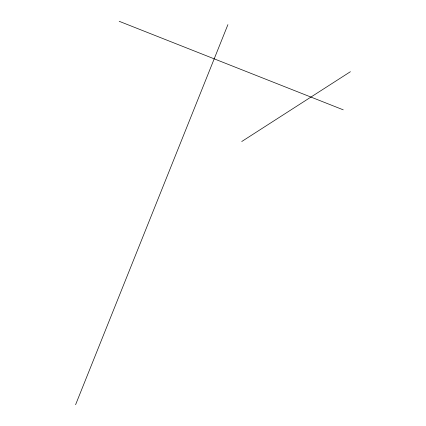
<?xml version="1.0" encoding="UTF-8"?>
<svg xmlns="http://www.w3.org/2000/svg" width="426" height="426" viewBox="0 0 426 426"><rect width="100%" height="100%" fill="white"/><g stroke="black" fill="none" stroke-linecap="round" stroke-linejoin="round"><path stroke-width="0.64" d="M75.594 404.7L227.905 24.639M241.728 141.528L350.406 71.706M119.195 21.3L343.228 109.823"/></g></svg>
